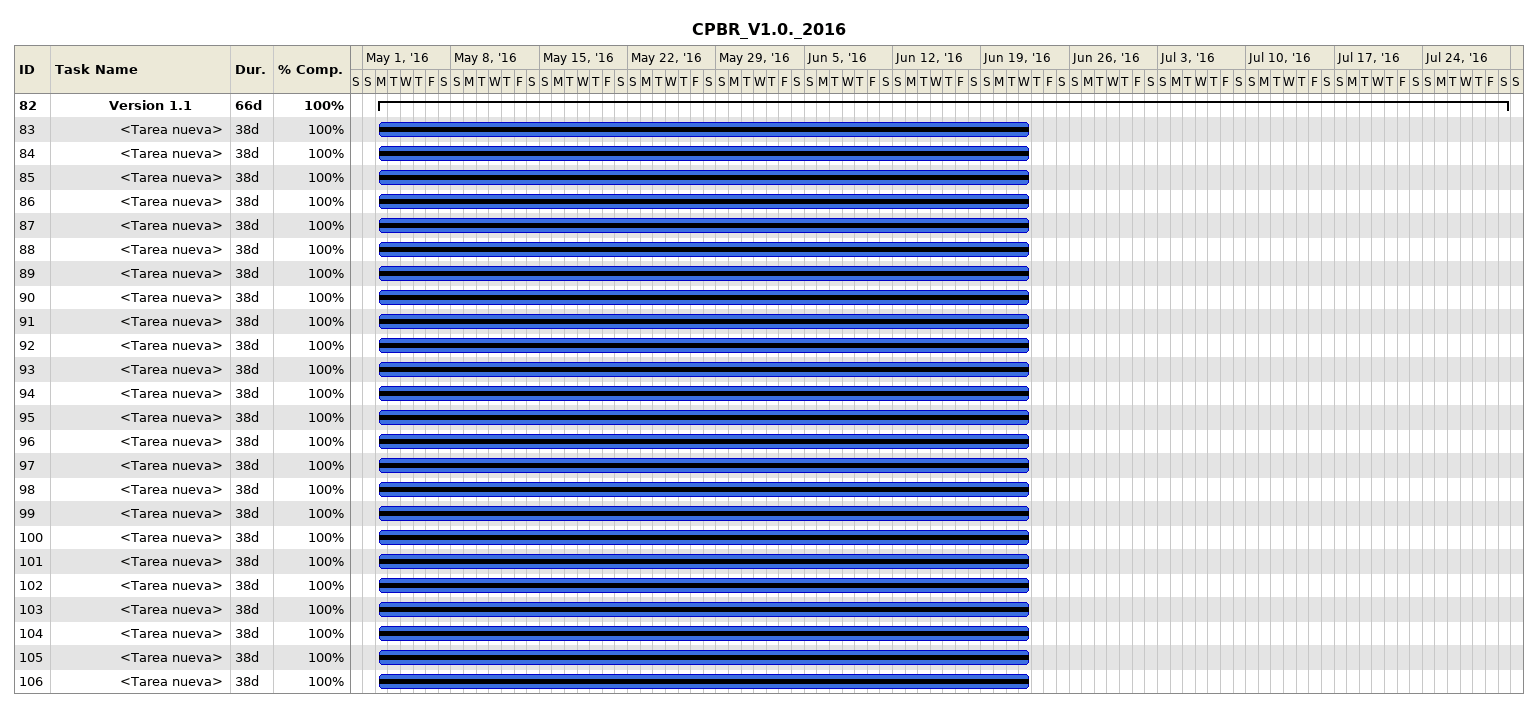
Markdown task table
CPBR_V1.0._2016

| ID | Level | Task | Duration | Start | Finish | % complete |
|---|---|---|---|---|---|---|
| 82 | 6 | **Version 1.1** | 66d | 2016-05-02 | 2016-07-30 | 100 |
| 83 | 7 | <Tarea nueva> | 38d | 2016-05-02 | 2016-06-22 | 100 |
| 84 | 7 | <Tarea nueva> | 38d | 2016-05-02 | 2016-06-22 | 100 |
| 85 | 7 | <Tarea nueva> | 38d | 2016-05-02 | 2016-06-22 | 100 |
| 86 | 7 | <Tarea nueva> | 38d | 2016-05-02 | 2016-06-22 | 100 |
| 87 | 7 | <Tarea nueva> | 38d | 2016-05-02 | 2016-06-22 | 100 |
| 88 | 7 | <Tarea nueva> | 38d | 2016-05-02 | 2016-06-22 | 100 |
| 89 | 7 | <Tarea nueva> | 38d | 2016-05-02 | 2016-06-22 | 100 |
| 90 | 7 | <Tarea nueva> | 38d | 2016-05-02 | 2016-06-22 | 100 |
| 91 | 7 | <Tarea nueva> | 38d | 2016-05-02 | 2016-06-22 | 100 |
| 92 | 7 | <Tarea nueva> | 38d | 2016-05-02 | 2016-06-22 | 100 |
| 93 | 7 | <Tarea nueva> | 38d | 2016-05-02 | 2016-06-22 | 100 |
| 94 | 7 | <Tarea nueva> | 38d | 2016-05-02 | 2016-06-22 | 100 |
| 95 | 7 | <Tarea nueva> | 38d | 2016-05-02 | 2016-06-22 | 100 |
| 96 | 7 | <Tarea nueva> | 38d | 2016-05-02 | 2016-06-22 | 100 |
| 97 | 7 | <Tarea nueva> | 38d | 2016-05-02 | 2016-06-22 | 100 |
| 98 | 7 | <Tarea nueva> | 38d | 2016-05-02 | 2016-06-22 | 100 |
| 99 | 7 | <Tarea nueva> | 38d | 2016-05-02 | 2016-06-22 | 100 |
| 100 | 7 | <Tarea nueva> | 38d | 2016-05-02 | 2016-06-22 | 100 |
| 101 | 7 | <Tarea nueva> | 38d | 2016-05-02 | 2016-06-22 | 100 |
| 102 | 7 | <Tarea nueva> | 38d | 2016-05-02 | 2016-06-22 | 100 |
| 103 | 7 | <Tarea nueva> | 38d | 2016-05-02 | 2016-06-22 | 100 |
| 104 | 7 | <Tarea nueva> | 38d | 2016-05-02 | 2016-06-22 | 100 |
| 105 | 7 | <Tarea nueva> | 38d | 2016-05-02 | 2016-06-22 | 100 |
| 106 | 7 | <Tarea nueva> | 38d | 2016-05-02 | 2016-06-22 | 100 |
